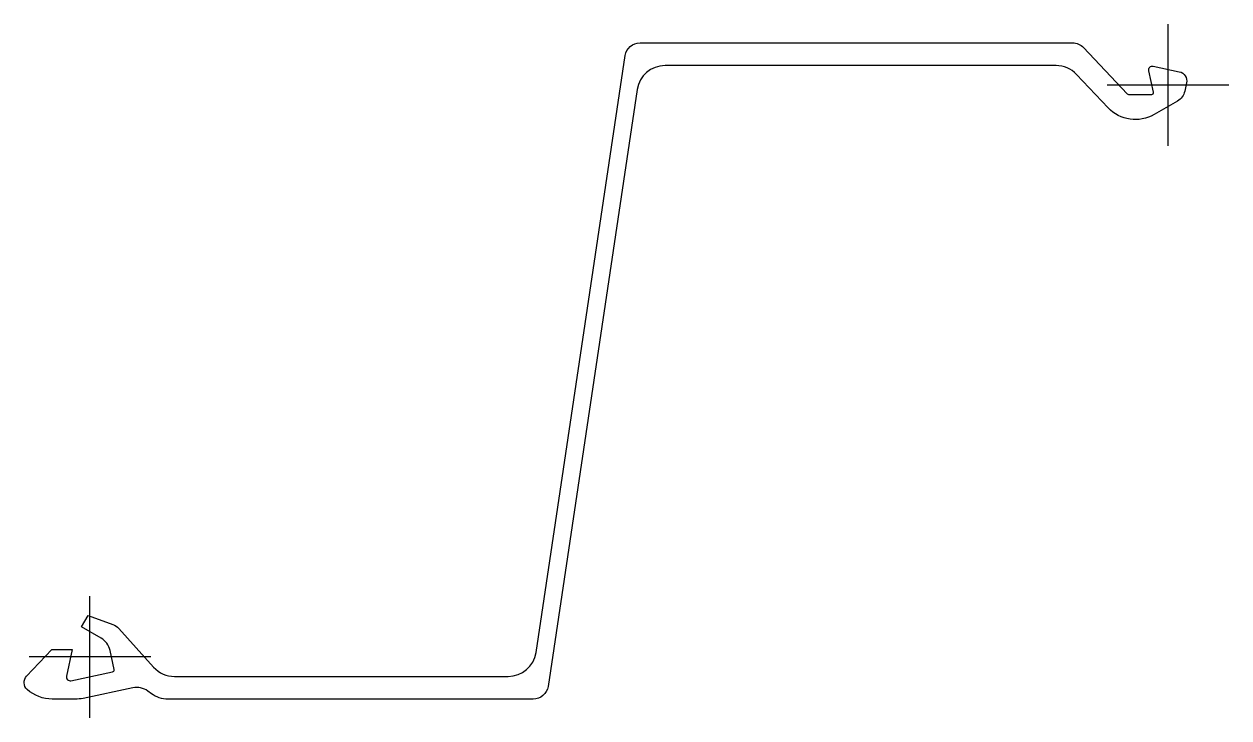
# Model space of a CAD drawing. Header units: millimetres. Extents: x -35 to 607, y -32 to 338.
import ezdxf

# ---------------------------------------------------------------- set-up
doc = ezdxf.new("R2010")
doc.units = ezdxf.units.MM
doc.header["$LTSCALE"] = 0.2

msp = doc.modelspace()

# ---------------------------------------------------------------- linework, layer by layer
at = {"flags": 128}
msp.add_lwpolyline([(566.36, 300, 0.479163), (567.34, 301.22), (564.82, 312.66, -0.545019), (567.19, 315.04), (581.05, 312.1, -0.415547), (584.9, 306.15), (583.94, 301.72, -0.211548), (580.12, 296.48), (567.64, 289.28, -0.347183), (543.11, 292.86), (526.23, 310.71, 0.206154), (515.33, 315.4), (306.73, 315.4, 0.3714), (291.9, 302.62), (244.33, -15.68, -0.3714), (236.42, -22.5), (41.64, -22.5, -0.15978), (32.76, -19.59), (30.84, -18.18, 0.21378), (22.85, -16.45), (-3.69, -22.07, -0.052168), (-7.83, -22.5), (-20.06, -22.5, -0.185871), (-33.47, -17.34, -0.420918), (-33.75, -10.19), (-20.33, 4), (-9.47, 4), (-12.49, -10.29, 0.542377), (-10.12, -12.66), (12.1, -7.95, 0.413894), (12.87, -6.77), (10.71, 3.48, 0.212974), (5.92, 10.08), (-4.42, 16.06), (-0.92, 22.12), (12.22, 17.33, -0.122682), (15.43, 15.16), (33.98, -5.44, 0.212556), (45.12, -10.4), (223.09, -10.4, 0.3714), (237.93, 2.38), (285.5, 320.68, -0.3714), (293.41, 327.5), (524.11, 327.5, -0.206154), (529.92, 325), (553.27, 300.31, 0.206189), (554, 300)], format="xyb", close=True, dxfattribs=at)
at = {"layer": 'DEFPOINTS'}
for p, q in [((575, 337.5), (575, 272.5)), ((607.5, 305), (542.5, 305)), ((0, -32.5), (0, 32.5)), ((32.5, 0), (-32.5, 0))]:
    msp.add_line(p, q, dxfattribs=at)

doc.saveas('drawing.dxf')
